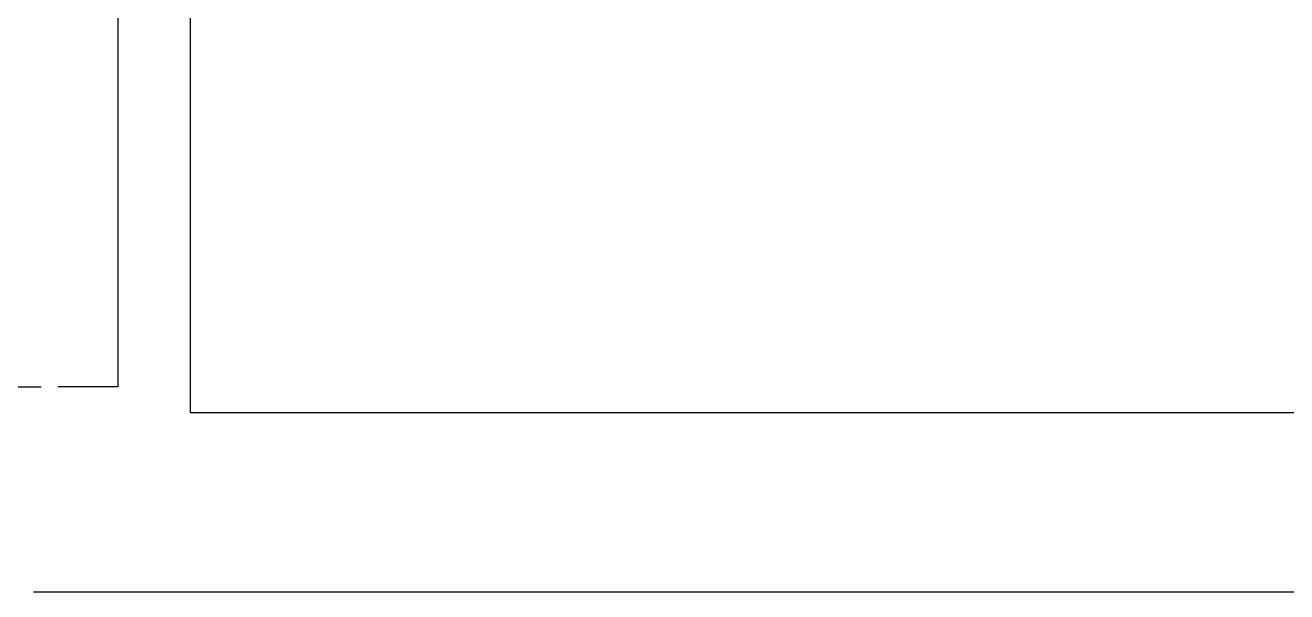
# Model space of a CAD drawing. Header units: millimetres. Extents: x 0 to 33.1, y 1.5 to 45.3.
# Drawn here: x 23.188 to 25.705, y 33.978 to 35.107 of the extents above; entities that cross this region are included whole.
import ezdxf

# ---------------------------------------------------------------- set-up
doc = ezdxf.new("R2010")
doc.units = ezdxf.units.MM
doc.header["$MEASUREMENT"] = 0
doc.layers.get('0').update_dxf_attribs({"linetype": 'CONTINUOUS'})

msp = doc.modelspace()

# ---------------------------------------------------------------- linework, layer by layer
at = {"color": 7, "linetype": 'Continuous'}
for p, q in [((23.3728, 35.4494), (23.3728, 34.3861)), ((23.5178, 34.3344), (23.5178, 35.2578)), ((22.2978, 34.3861), (23.2194, 34.3861)), ((23.3728, 34.3861), (23.2528, 34.3861)), ((26.0378, 34.3344), (23.5178, 34.3344)), ((23.2044, 33.9778), (26.4978, 33.9778))]:
    msp.add_line(p, q, dxfattribs=at)

doc.saveas('drawing.dxf')
